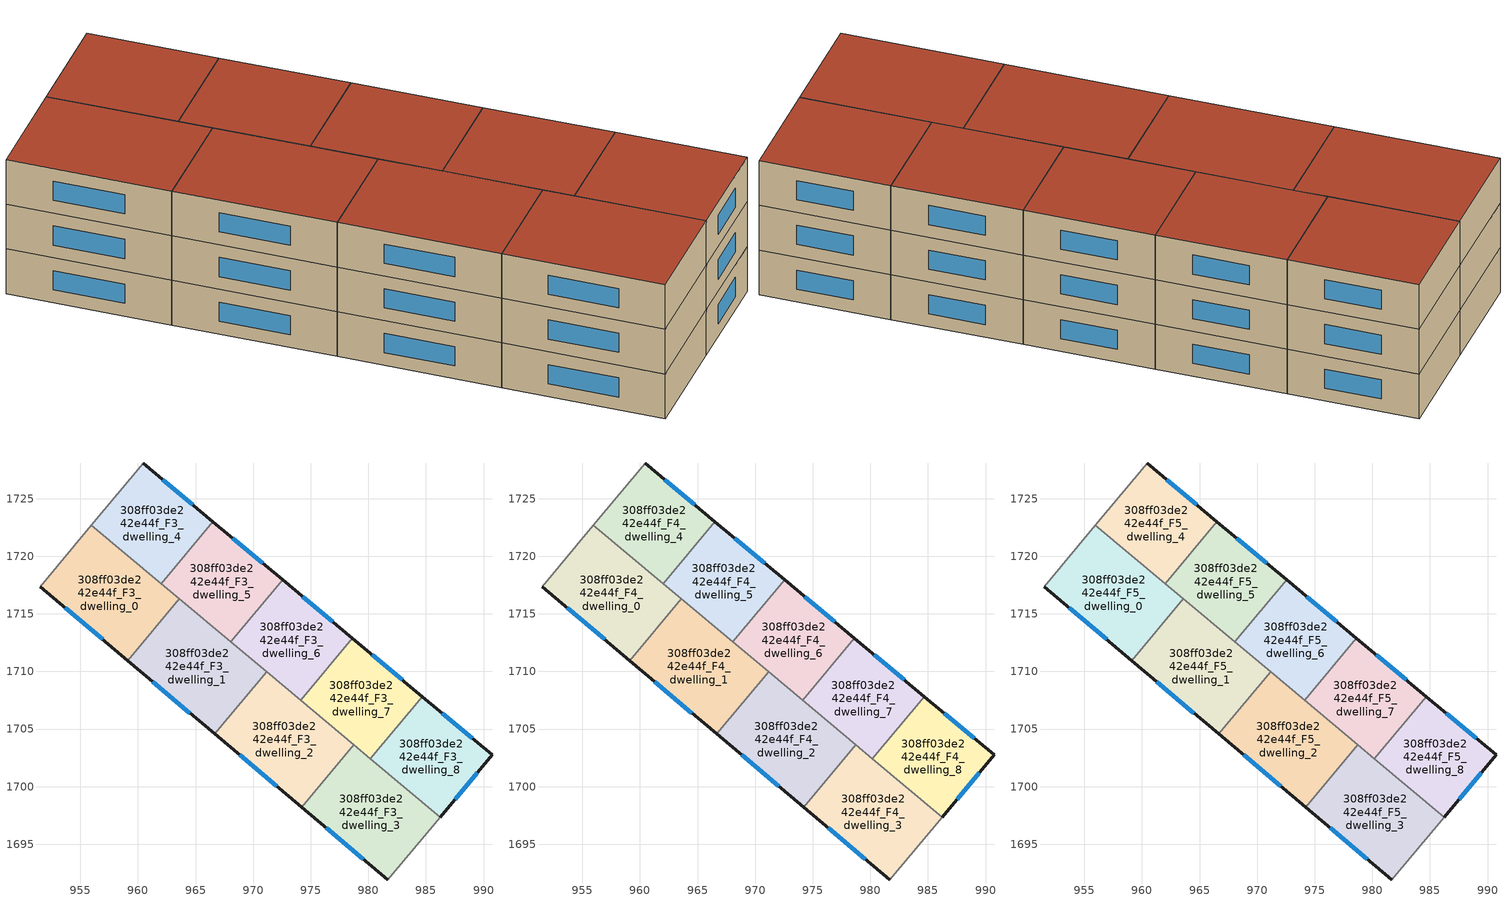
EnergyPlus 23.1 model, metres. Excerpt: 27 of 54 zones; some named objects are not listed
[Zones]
308ff03de242e44f_F3_dwelling_0
 floor to 308ff03de242e44f_F2_dwelling_0 (EU_floor_Construction): 963.58,1716.31 959.1,1710.95 951.49,1717.35 955.94,1722.69 z9
 wall outside (EU_wall_Construction): 951.49,1717.35 959.1,1710.95 z9:12
 wall to 308ff03de242e44f_F3_dwelling_1 (EU_wall_Construction): 959.1,1710.95 963.58,1716.31 z9:12
 wall adiabatic (EU_wall_Construction): 955.94,1722.69 951.49,1717.35 z9:12
 wall to 308ff03de242e44f_F3_dwelling_4 (EU_wall_Construction): 962,1717.63 955.94,1722.69 z9:12
 wall to 308ff03de242e44f_F3_dwelling_5 (EU_wall_Construction): 963.58,1716.31 962,1717.63 z9:12
 window (EU_Window_Construction): 953.66,1715.52 956.92,1712.78 z9.86:11.14
308ff03de242e44f_F3_dwelling_1
 floor to 308ff03de242e44f_F2_dwelling_1 (EU_floor_Construction): 971.17,1709.96 966.67,1704.57 959.1,1710.95 963.58,1716.31 z9
 wall outside (EU_wall_Construction): 959.1,1710.95 966.67,1704.57 z9:12
 wall to 308ff03de242e44f_F3_dwelling_2 (EU_wall_Construction): 966.67,1704.57 971.17,1709.96 z9:12
 wall to 308ff03de242e44f_F3_dwelling_5 (EU_wall_Construction): 968.06,1712.56 963.58,1716.31 z9:12
 wall to 308ff03de242e44f_F3_dwelling_6 (EU_wall_Construction): 971.17,1709.96 968.06,1712.56 z9:12
 window (EU_Window_Construction): 961.26,1709.13 964.5,1706.4 z9.86:11.14
308ff03de242e44f_F3_dwelling_2
 floor to 308ff03de242e44f_F2_dwelling_2 (EU_floor_Construction): 978.72,1703.64 974.2,1698.23 966.67,1704.57 971.17,1709.96 z9
 wall outside (EU_wall_Construction): 966.67,1704.57 974.2,1698.23 z9:12
 wall to 308ff03de242e44f_F3_dwelling_3 (EU_wall_Construction): 974.2,1698.23 978.72,1703.64 z9:12
 wall to 308ff03de242e44f_F3_dwelling_7 (EU_wall_Construction): 978.72,1703.64 974.12,1707.5 z9:12
 wall to 308ff03de242e44f_F3_dwelling_6 (EU_wall_Construction): 974.12,1707.5 971.17,1709.96 z9:12
 window (EU_Window_Construction): 968.82,1702.76 972.05,1700.04 z9.86:11.14
308ff03de242e44f_F3_dwelling_3
 floor to 308ff03de242e44f_F2_dwelling_3 (EU_floor_Construction): 986.24,1697.36 981.7,1691.92 974.2,1698.23 978.72,1703.64 z9
 wall outside (EU_wall_Construction): 974.2,1698.23 981.7,1691.92 z9:12
 wall adiabatic (EU_wall_Construction): 981.7,1691.92 986.24,1697.36 z9:12
 wall to 308ff03de242e44f_F3_dwelling_8 (EU_wall_Construction): 986.24,1697.36 980.18,1702.43 z9:12
 wall to 308ff03de242e44f_F3_dwelling_7 (EU_wall_Construction): 980.18,1702.43 978.72,1703.64 z9:12
 window (EU_Window_Construction): 976.34,1696.43 979.56,1693.72 z9.86:11.14
308ff03de242e44f_F3_dwelling_4
 floor to 308ff03de242e44f_F2_dwelling_4 (EU_floor_Construction): 966.5,1723.01 962,1717.63 955.94,1722.69 960.44,1728.08 z9
 wall outside (EU_wall_Construction): 966.5,1723.01 960.44,1728.08 z9:12
 wall to 308ff03de242e44f_F3_dwelling_5 (EU_wall_Construction): 962,1717.63 966.5,1723.01 z9:12
 wall adiabatic (EU_wall_Construction): 960.44,1728.08 955.94,1722.69 z9:12
 window (EU_Window_Construction): 964.77,1724.46 962.17,1726.64 z9.86:11.14
308ff03de242e44f_F3_dwelling_5
 floor to 308ff03de242e44f_F2_dwelling_5 (EU_floor_Construction): 972.56,1717.95 968.06,1712.56 962,1717.63 966.5,1723.01 z9
 wall outside (EU_wall_Construction): 972.56,1717.95 966.5,1723.01 z9:12
 wall to 308ff03de242e44f_F3_dwelling_6 (EU_wall_Construction): 968.06,1712.56 972.56,1717.95 z9:12
 window (EU_Window_Construction): 970.83,1719.4 968.23,1721.57 z9.86:11.14
308ff03de242e44f_F3_dwelling_6
 floor to 308ff03de242e44f_F2_dwelling_6 (EU_floor_Construction): 978.62,1712.88 974.12,1707.5 968.06,1712.56 972.56,1717.95 z9
 wall outside (EU_wall_Construction): 978.62,1712.88 972.56,1717.95 z9:12
 wall to 308ff03de242e44f_F3_dwelling_7 (EU_wall_Construction): 974.12,1707.5 978.62,1712.88 z9:12
 window (EU_Window_Construction): 976.89,1714.33 974.29,1716.5 z9.86:11.14
308ff03de242e44f_F3_dwelling_7
 floor to 308ff03de242e44f_F2_dwelling_7 (EU_floor_Construction): 984.68,1707.82 980.18,1702.43 974.12,1707.5 978.62,1712.88 z9
 wall outside (EU_wall_Construction): 984.68,1707.82 978.62,1712.88 z9:12
 wall to 308ff03de242e44f_F3_dwelling_8 (EU_wall_Construction): 980.18,1702.43 984.68,1707.82 z9:12
 window (EU_Window_Construction): 982.95,1709.27 980.35,1711.44 z9.86:11.14
308ff03de242e44f_F3_dwelling_8
 floor to 308ff03de242e44f_F2_dwelling_8 (EU_floor_Construction): 990.73,1702.75 986.24,1697.36 980.18,1702.43 984.68,1707.82 z9
 wall outside (EU_wall_Construction): 986.24,1697.36 990.73,1702.75 984.68,1707.82 z9:12
 window (EU_Window_Construction): 987.52,1698.9 989.45,1701.21 / 989,1704.2 986.41,1706.37 z9.86:11.14
308ff03de242e44f_F4_dwelling_0
 floor to 308ff03de242e44f_F3_dwelling_0 (EU_floor_Construction): 963.58,1716.31 959.1,1710.95 951.49,1717.35 955.94,1722.69 z12
 wall outside (EU_wall_Construction): 951.49,1717.35 959.1,1710.95 z12:15
 wall to 308ff03de242e44f_F4_dwelling_1 (EU_wall_Construction): 959.1,1710.95 963.58,1716.31 z12:15
 wall adiabatic (EU_wall_Construction): 955.94,1722.69 951.49,1717.35 z12:15
 wall to 308ff03de242e44f_F4_dwelling_4 (EU_wall_Construction): 962,1717.63 955.94,1722.69 z12:15
 wall to 308ff03de242e44f_F4_dwelling_5 (EU_wall_Construction): 963.58,1716.31 962,1717.63 z12:15
 window (EU_Window_Construction): 953.66,1715.52 956.92,1712.78 z12.86:14.14
308ff03de242e44f_F4_dwelling_1
 floor to 308ff03de242e44f_F3_dwelling_1 (EU_floor_Construction): 971.17,1709.96 966.67,1704.57 959.1,1710.95 963.58,1716.31 z12
 wall outside (EU_wall_Construction): 959.1,1710.95 966.67,1704.57 z12:15
 wall to 308ff03de242e44f_F4_dwelling_2 (EU_wall_Construction): 966.67,1704.57 971.17,1709.96 z12:15
 wall to 308ff03de242e44f_F4_dwelling_5 (EU_wall_Construction): 968.06,1712.56 963.58,1716.31 z12:15
 wall to 308ff03de242e44f_F4_dwelling_6 (EU_wall_Construction): 971.17,1709.96 968.06,1712.56 z12:15
 window (EU_Window_Construction): 961.26,1709.13 964.5,1706.4 z12.86:14.14
308ff03de242e44f_F4_dwelling_2
 floor to 308ff03de242e44f_F3_dwelling_2 (EU_floor_Construction): 978.72,1703.64 974.2,1698.23 966.67,1704.57 971.17,1709.96 z12
 wall outside (EU_wall_Construction): 966.67,1704.57 974.2,1698.23 z12:15
 wall to 308ff03de242e44f_F4_dwelling_3 (EU_wall_Construction): 974.2,1698.23 978.72,1703.64 z12:15
 wall to 308ff03de242e44f_F4_dwelling_7 (EU_wall_Construction): 978.72,1703.64 974.12,1707.5 z12:15
 wall to 308ff03de242e44f_F4_dwelling_6 (EU_wall_Construction): 974.12,1707.5 971.17,1709.96 z12:15
 window (EU_Window_Construction): 968.82,1702.76 972.05,1700.04 z12.86:14.14
308ff03de242e44f_F4_dwelling_3
 floor to 308ff03de242e44f_F3_dwelling_3 (EU_floor_Construction): 986.24,1697.36 981.7,1691.92 974.2,1698.23 978.72,1703.64 z12
 wall outside (EU_wall_Construction): 974.2,1698.23 981.7,1691.92 z12:15
 wall adiabatic (EU_wall_Construction): 981.7,1691.92 986.24,1697.36 z12:15
 wall to 308ff03de242e44f_F4_dwelling_8 (EU_wall_Construction): 986.24,1697.36 980.18,1702.43 z12:15
 wall to 308ff03de242e44f_F4_dwelling_7 (EU_wall_Construction): 980.18,1702.43 978.72,1703.64 z12:15
 window (EU_Window_Construction): 976.34,1696.43 979.56,1693.72 z12.86:14.14
308ff03de242e44f_F4_dwelling_4
 floor to 308ff03de242e44f_F3_dwelling_4 (EU_floor_Construction): 966.5,1723.01 962,1717.63 955.94,1722.69 960.44,1728.08 z12
 wall outside (EU_wall_Construction): 966.5,1723.01 960.44,1728.08 z12:15
 wall to 308ff03de242e44f_F4_dwelling_5 (EU_wall_Construction): 962,1717.63 966.5,1723.01 z12:15
 wall adiabatic (EU_wall_Construction): 960.44,1728.08 955.94,1722.69 z12:15
 window (EU_Window_Construction): 964.77,1724.46 962.17,1726.64 z12.86:14.14
308ff03de242e44f_F4_dwelling_5
 floor to 308ff03de242e44f_F3_dwelling_5 (EU_floor_Construction): 972.56,1717.95 968.06,1712.56 962,1717.63 966.5,1723.01 z12
 wall outside (EU_wall_Construction): 972.56,1717.95 966.5,1723.01 z12:15
 wall to 308ff03de242e44f_F4_dwelling_6 (EU_wall_Construction): 968.06,1712.56 972.56,1717.95 z12:15
 window (EU_Window_Construction): 970.83,1719.4 968.23,1721.57 z12.86:14.14
308ff03de242e44f_F4_dwelling_6
 floor to 308ff03de242e44f_F3_dwelling_6 (EU_floor_Construction): 978.62,1712.88 974.12,1707.5 968.06,1712.56 972.56,1717.95 z12
 wall outside (EU_wall_Construction): 978.62,1712.88 972.56,1717.95 z12:15
 wall to 308ff03de242e44f_F4_dwelling_7 (EU_wall_Construction): 974.12,1707.5 978.62,1712.88 z12:15
 window (EU_Window_Construction): 976.89,1714.33 974.29,1716.5 z12.86:14.14
308ff03de242e44f_F4_dwelling_7
 floor to 308ff03de242e44f_F3_dwelling_7 (EU_floor_Construction): 984.68,1707.82 980.18,1702.43 974.12,1707.5 978.62,1712.88 z12
 wall outside (EU_wall_Construction): 984.68,1707.82 978.62,1712.88 z12:15
 wall to 308ff03de242e44f_F4_dwelling_8 (EU_wall_Construction): 980.18,1702.43 984.68,1707.82 z12:15
 window (EU_Window_Construction): 982.95,1709.27 980.35,1711.44 z12.86:14.14
308ff03de242e44f_F4_dwelling_8
 floor to 308ff03de242e44f_F3_dwelling_8 (EU_floor_Construction): 990.73,1702.75 986.24,1697.36 980.18,1702.43 984.68,1707.82 z12
 wall outside (EU_wall_Construction): 986.24,1697.36 990.73,1702.75 984.68,1707.82 z12:15
 window (EU_Window_Construction): 987.52,1698.9 989.45,1701.21 / 989,1704.2 986.41,1706.37 z12.86:14.14
308ff03de242e44f_F5_dwelling_0
 floor to 308ff03de242e44f_F4_dwelling_0 (EU_floor_Construction): 963.58,1716.31 959.1,1710.95 951.49,1717.35 955.94,1722.69 z15
 wall outside (EU_wall_Construction): 951.49,1717.35 959.1,1710.95 z15:18
 wall to 308ff03de242e44f_F5_dwelling_1 (EU_wall_Construction): 959.1,1710.95 963.58,1716.31 z15:18
 wall adiabatic (EU_wall_Construction): 955.94,1722.69 951.49,1717.35 z15:18
 wall to 308ff03de242e44f_F5_dwelling_4 (EU_wall_Construction): 962,1717.63 955.94,1722.69 z15:18
 wall to 308ff03de242e44f_F5_dwelling_5 (EU_wall_Construction): 963.58,1716.31 962,1717.63 z15:18
 window (EU_Window_Construction): 953.66,1715.52 956.92,1712.78 z15.86:17.14
 roof outside (EU_roof_Construction): 959.1,1710.95 963.58,1716.31 955.94,1722.69 951.49,1717.35 z18
308ff03de242e44f_F5_dwelling_1
 floor to 308ff03de242e44f_F4_dwelling_1 (EU_floor_Construction): 971.17,1709.96 966.67,1704.57 959.1,1710.95 963.58,1716.31 z15
 wall outside (EU_wall_Construction): 959.1,1710.95 966.67,1704.57 z15:18
 wall to 308ff03de242e44f_F5_dwelling_2 (EU_wall_Construction): 966.67,1704.57 971.17,1709.96 z15:18
 wall to 308ff03de242e44f_F5_dwelling_5 (EU_wall_Construction): 968.06,1712.56 963.58,1716.31 z15:18
 wall to 308ff03de242e44f_F5_dwelling_6 (EU_wall_Construction): 971.17,1709.96 968.06,1712.56 z15:18
 window (EU_Window_Construction): 961.26,1709.13 964.5,1706.4 z15.86:17.14
 roof outside (EU_roof_Construction): 966.67,1704.57 971.17,1709.96 963.58,1716.31 959.1,1710.95 z18
308ff03de242e44f_F5_dwelling_2
 floor to 308ff03de242e44f_F4_dwelling_2 (EU_floor_Construction): 978.72,1703.64 974.2,1698.23 966.67,1704.57 971.17,1709.96 z15
 wall outside (EU_wall_Construction): 966.67,1704.57 974.2,1698.23 z15:18
 wall to 308ff03de242e44f_F5_dwelling_3 (EU_wall_Construction): 974.2,1698.23 978.72,1703.64 z15:18
 wall to 308ff03de242e44f_F5_dwelling_7 (EU_wall_Construction): 978.72,1703.64 974.12,1707.5 z15:18
 wall to 308ff03de242e44f_F5_dwelling_6 (EU_wall_Construction): 974.12,1707.5 971.17,1709.96 z15:18
 window (EU_Window_Construction): 968.82,1702.76 972.05,1700.04 z15.86:17.14
 roof outside (EU_roof_Construction): 974.2,1698.23 978.72,1703.64 971.17,1709.96 966.67,1704.57 z18
308ff03de242e44f_F5_dwelling_3
 floor to 308ff03de242e44f_F4_dwelling_3 (EU_floor_Construction): 986.24,1697.36 981.7,1691.92 974.2,1698.23 978.72,1703.64 z15
 wall outside (EU_wall_Construction): 974.2,1698.23 981.7,1691.92 z15:18
 wall adiabatic (EU_wall_Construction): 981.7,1691.92 986.24,1697.36 z15:18
 wall to 308ff03de242e44f_F5_dwelling_8 (EU_wall_Construction): 986.24,1697.36 980.18,1702.43 z15:18
 wall to 308ff03de242e44f_F5_dwelling_7 (EU_wall_Construction): 980.18,1702.43 978.72,1703.64 z15:18
 window (EU_Window_Construction): 976.34,1696.43 979.56,1693.72 z15.86:17.14
 roof outside (EU_roof_Construction): 981.7,1691.92 986.24,1697.36 978.72,1703.64 974.2,1698.23 z18
308ff03de242e44f_F5_dwelling_4
 floor to 308ff03de242e44f_F4_dwelling_4 (EU_floor_Construction): 966.5,1723.01 962,1717.63 955.94,1722.69 960.44,1728.08 z15
 wall outside (EU_wall_Construction): 966.5,1723.01 960.44,1728.08 z15:18
 wall to 308ff03de242e44f_F5_dwelling_5 (EU_wall_Construction): 962,1717.63 966.5,1723.01 z15:18
 wall adiabatic (EU_wall_Construction): 960.44,1728.08 955.94,1722.69 z15:18
 window (EU_Window_Construction): 964.77,1724.46 962.17,1726.64 z15.86:17.14
 roof outside (EU_roof_Construction): 962,1717.63 966.5,1723.01 960.44,1728.08 955.94,1722.69 z18
308ff03de242e44f_F5_dwelling_5
 floor to 308ff03de242e44f_F4_dwelling_5 (EU_floor_Construction): 972.56,1717.95 968.06,1712.56 962,1717.63 966.5,1723.01 z15
 wall outside (EU_wall_Construction): 972.56,1717.95 966.5,1723.01 z15:18
 wall to 308ff03de242e44f_F5_dwelling_6 (EU_wall_Construction): 968.06,1712.56 972.56,1717.95 z15:18
 window (EU_Window_Construction): 970.83,1719.4 968.23,1721.57 z15.86:17.14
 roof outside (EU_roof_Construction): 968.06,1712.56 972.56,1717.95 966.5,1723.01 962,1717.63 z18
308ff03de242e44f_F5_dwelling_6
 floor to 308ff03de242e44f_F4_dwelling_6 (EU_floor_Construction): 978.62,1712.88 974.12,1707.5 968.06,1712.56 972.56,1717.95 z15
 wall outside (EU_wall_Construction): 978.62,1712.88 972.56,1717.95 z15:18
 wall to 308ff03de242e44f_F5_dwelling_7 (EU_wall_Construction): 974.12,1707.5 978.62,1712.88 z15:18
 window (EU_Window_Construction): 976.89,1714.33 974.29,1716.5 z15.86:17.14
 roof outside (EU_roof_Construction): 974.12,1707.5 978.62,1712.88 972.56,1717.95 968.06,1712.56 z18
308ff03de242e44f_F5_dwelling_7
 floor to 308ff03de242e44f_F4_dwelling_7 (EU_floor_Construction): 984.68,1707.82 980.18,1702.43 974.12,1707.5 978.62,1712.88 z15
 wall outside (EU_wall_Construction): 984.68,1707.82 978.62,1712.88 z15:18
 wall to 308ff03de242e44f_F5_dwelling_8 (EU_wall_Construction): 980.18,1702.43 984.68,1707.82 z15:18
 window (EU_Window_Construction): 982.95,1709.27 980.35,1711.44 z15.86:17.14
 roof outside (EU_roof_Construction): 980.18,1702.43 984.68,1707.82 978.62,1712.88 974.12,1707.5 z18
308ff03de242e44f_F5_dwelling_8
 floor to 308ff03de242e44f_F4_dwelling_8 (EU_floor_Construction): 990.73,1702.75 986.24,1697.36 980.18,1702.43 984.68,1707.82 z15
 wall outside (EU_wall_Construction): 986.24,1697.36 990.73,1702.75 984.68,1707.82 z15:18
 window (EU_Window_Construction): 987.52,1698.9 989.45,1701.21 / 989,1704.2 986.41,1706.37 z15.86:17.14
 roof outside (EU_roof_Construction): 986.24,1697.36 990.73,1702.75 984.68,1707.82 980.18,1702.43 z18
[Building]
EU S2 Campaign: North Axis=0; Terrain=City; Solar Distribution=FullExterior
[Site:Location]
Helsinki-Vantaa.AP: Latitude=60.317; Longitude=24.963; Time Zone=2; Elevation=54.6
[SizingPeriod:WeatherFileDays]
AnnualSizingPeriod: Begin Month=1; Begin Day of Month=1; End Month=12; End Day of Month=31; Day of Week for Start Day=Monday; Use Weather File Daylight Saving Period=No; Use Weather File Rain and Snow Indicators=No
[MATERIAL]
EU_InternalMass_Material: Roughness=MediumRough; Thickness=0.1; Conductivity=1; Density=1800; Specific Heat=900; Thermal Absorptance=0.9; Solar Absorptance=0.7; Visible Absorptance=0.7
[MATERIAL:NOMASS] Roughness=MediumRough; Thermal Absorptance=0.9; Solar Absorptance=0.7; Visible Absorptance=0.7
Name | Thermal Resistance
EU_wall_NoMass | 1.10183
EU_roof_NoMass; EU_floor_NoMass | 1.70606
[WINDOWMATERIAL:SIMPLEGLAZINGSYSTEM]
EU_Window_SimpleGlazing: UFactor=3.11035; Solar Heat Gain Coefficient=0.8; Visible Transmittance=0.8
[CONSTRUCTION]
EU_wall_Construction: EU_wall_NoMass
EU_roof_Construction: EU_roof_NoMass
EU_floor_Construction: EU_floor_NoMass
EU_Window_Construction: EU_Window_SimpleGlazing
EU_InternalMass_Construction: EU_InternalMass_Material
[ZONE] Type=1; Multiplier=1; Ceiling Height=autocalculate; Floor Area=autocalculate; Part of Total Floor Area=Yes
Name | Volume
308ff03de242e44f_F3_dwelling_0; 308ff03de242e44f_F4_dwelling_0; 308ff03de242e44f_F5_dwelling_0 | 207.934
308ff03de242e44f_F3_dwelling_1; 308ff03de242e44f_F4_dwelling_1; 308ff03de242e44f_F5_dwelling_1 | 207.948
308ff03de242e44f_F3_dwelling_2; 308ff03de242e44f_F4_dwelling_2; 308ff03de242e44f_F5_dwelling_2 | 207.916
308ff03de242e44f_F3_dwelling_3; 308ff03de242e44f_F4_dwelling_3; 308ff03de242e44f_F5_dwelling_3 | 207.915
308ff03de242e44f_F3_dwelling_4; 308ff03de242e44f_F4_dwelling_4; 308ff03de242e44f_F5_dwelling_4 | 166.332
308ff03de242e44f_F3_dwelling_5; 308ff03de242e44f_F4_dwelling_5; 308ff03de242e44f_F5_dwelling_5 | 166.338
308ff03de242e44f_F3_dwelling_6; 308ff03de242e44f_F4_dwelling_6; 308ff03de242e44f_F5_dwelling_6 | 166.339
308ff03de242e44f_F3_dwelling_7; 308ff03de242e44f_F4_dwelling_7; 308ff03de242e44f_F5_dwelling_7 | 166.356
308ff03de242e44f_F3_dwelling_8; 308ff03de242e44f_F4_dwelling_8; 308ff03de242e44f_F5_dwelling_8 | 166.349
[INTERNALMASS] Construction=EU_InternalMass_Construction
Name | Zone or ZoneList | Surface Area
308ff03de242e44f_F3_dwelling_0_EU_InternalMass | 308ff03de242e44f_F3_dwelling_0 | 69.3112
308ff03de242e44f_F3_dwelling_1_EU_InternalMass | 308ff03de242e44f_F3_dwelling_1 | 69.3162
308ff03de242e44f_F3_dwelling_2_EU_InternalMass | 308ff03de242e44f_F3_dwelling_2 | 69.3052
308ff03de242e44f_F3_dwelling_3_EU_InternalMass | 308ff03de242e44f_F3_dwelling_3 | 69.3045
308ff03de242e44f_F3_dwelling_4_EU_InternalMass | 308ff03de242e44f_F3_dwelling_4 | 55.4439
308ff03de242e44f_F3_dwelling_5_EU_InternalMass | 308ff03de242e44f_F3_dwelling_5 | 55.446
308ff03de242e44f_F3_dwelling_6_EU_InternalMass | 308ff03de242e44f_F3_dwelling_6 | 55.446
308ff03de242e44f_F3_dwelling_7_EU_InternalMass | 308ff03de242e44f_F3_dwelling_7 | 55.4521
308ff03de242e44f_F3_dwelling_8_EU_InternalMass | 308ff03de242e44f_F3_dwelling_8 | 55.4499
308ff03de242e44f_F4_dwelling_0_EU_InternalMass | 308ff03de242e44f_F4_dwelling_0 | 69.3112
308ff03de242e44f_F4_dwelling_1_EU_InternalMass | 308ff03de242e44f_F4_dwelling_1 | 69.3162
308ff03de242e44f_F4_dwelling_2_EU_InternalMass | 308ff03de242e44f_F4_dwelling_2 | 69.3052
308ff03de242e44f_F4_dwelling_3_EU_InternalMass | 308ff03de242e44f_F4_dwelling_3 | 69.3045
308ff03de242e44f_F4_dwelling_4_EU_InternalMass | 308ff03de242e44f_F4_dwelling_4 | 55.4439
308ff03de242e44f_F4_dwelling_5_EU_InternalMass | 308ff03de242e44f_F4_dwelling_5 | 55.446
308ff03de242e44f_F4_dwelling_6_EU_InternalMass | 308ff03de242e44f_F4_dwelling_6 | 55.446
308ff03de242e44f_F4_dwelling_7_EU_InternalMass | 308ff03de242e44f_F4_dwelling_7 | 55.4521
308ff03de242e44f_F4_dwelling_8_EU_InternalMass | 308ff03de242e44f_F4_dwelling_8 | 55.4499
308ff03de242e44f_F5_dwelling_0_EU_InternalMass | 308ff03de242e44f_F5_dwelling_0 | 69.3112
308ff03de242e44f_F5_dwelling_1_EU_InternalMass | 308ff03de242e44f_F5_dwelling_1 | 69.3162
308ff03de242e44f_F5_dwelling_2_EU_InternalMass | 308ff03de242e44f_F5_dwelling_2 | 69.3052
308ff03de242e44f_F5_dwelling_3_EU_InternalMass | 308ff03de242e44f_F5_dwelling_3 | 69.3045
308ff03de242e44f_F5_dwelling_4_EU_InternalMass | 308ff03de242e44f_F5_dwelling_4 | 55.4439
308ff03de242e44f_F5_dwelling_5_EU_InternalMass | 308ff03de242e44f_F5_dwelling_5 | 55.446
308ff03de242e44f_F5_dwelling_6_EU_InternalMass | 308ff03de242e44f_F5_dwelling_6 | 55.446
308ff03de242e44f_F5_dwelling_7_EU_InternalMass | 308ff03de242e44f_F5_dwelling_7 | 55.4521
308ff03de242e44f_F5_dwelling_8_EU_InternalMass | 308ff03de242e44f_F5_dwelling_8 | 55.4499
[OTHEREQUIPMENT] Fuel Type=Electricity; Design Level Calculation Method=Watts/Area; Power per Zone Floor Area=1; Fraction Latent=0; Fraction Radiant=0; Fraction Lost=0; Carbon Dioxide Generation Rate=0; EndUse Subcategory=EU_Step8_InternalGains
Name | Zone or ZoneList or Space or SpaceList | Schedule
EU_Step8_InternalGain_308ff03de242e44f_F3_dwelling_0_f000 | 308ff03de242e44f_F3_dwelling_0 | EU_Step8_GainSchedule_308ff03de242e44f_F3_dwelling_0_f000
EU_Step8_InternalGain_308ff03de242e44f_F3_dwelling_1_f000 | 308ff03de242e44f_F3_dwelling_1 | EU_Step8_GainSchedule_308ff03de242e44f_F3_dwelling_1_f000
EU_Step8_InternalGain_308ff03de242e44f_F3_dwelling_2_f000 | 308ff03de242e44f_F3_dwelling_2 | EU_Step8_GainSchedule_308ff03de242e44f_F3_dwelling_2_f000
EU_Step8_InternalGain_308ff03de242e44f_F3_dwelling_3_f000 | 308ff03de242e44f_F3_dwelling_3 | EU_Step8_GainSchedule_308ff03de242e44f_F3_dwelling_3_f000
EU_Step8_InternalGain_308ff03de242e44f_F3_dwelling_4_f000 | 308ff03de242e44f_F3_dwelling_4 | EU_Step8_GainSchedule_308ff03de242e44f_F3_dwelling_4_f000
EU_Step8_InternalGain_308ff03de242e44f_F3_dwelling_5_f000 | 308ff03de242e44f_F3_dwelling_5 | EU_Step8_GainSchedule_308ff03de242e44f_F3_dwelling_5_f000
EU_Step8_InternalGain_308ff03de242e44f_F3_dwelling_6_f000 | 308ff03de242e44f_F3_dwelling_6 | EU_Step8_GainSchedule_308ff03de242e44f_F3_dwelling_6_f000
EU_Step8_InternalGain_308ff03de242e44f_F3_dwelling_7_f000 | 308ff03de242e44f_F3_dwelling_7 | EU_Step8_GainSchedule_308ff03de242e44f_F3_dwelling_7_f000
EU_Step8_InternalGain_308ff03de242e44f_F3_dwelling_8_f000 | 308ff03de242e44f_F3_dwelling_8 | EU_Step8_GainSchedule_308ff03de242e44f_F3_dwelling_8_f000
EU_Step8_InternalGain_308ff03de242e44f_F4_dwelling_0_f000 | 308ff03de242e44f_F4_dwelling_0 | EU_Step8_GainSchedule_308ff03de242e44f_F4_dwelling_0_f000
EU_Step8_InternalGain_308ff03de242e44f_F4_dwelling_1_f000 | 308ff03de242e44f_F4_dwelling_1 | EU_Step8_GainSchedule_308ff03de242e44f_F4_dwelling_1_f000
EU_Step8_InternalGain_308ff03de242e44f_F4_dwelling_2_f000 | 308ff03de242e44f_F4_dwelling_2 | EU_Step8_GainSchedule_308ff03de242e44f_F4_dwelling_2_f000
EU_Step8_InternalGain_308ff03de242e44f_F4_dwelling_3_f000 | 308ff03de242e44f_F4_dwelling_3 | EU_Step8_GainSchedule_308ff03de242e44f_F4_dwelling_3_f000
EU_Step8_InternalGain_308ff03de242e44f_F4_dwelling_4_f000 | 308ff03de242e44f_F4_dwelling_4 | EU_Step8_GainSchedule_308ff03de242e44f_F4_dwelling_4_f000
EU_Step8_InternalGain_308ff03de242e44f_F4_dwelling_5_f000 | 308ff03de242e44f_F4_dwelling_5 | EU_Step8_GainSchedule_308ff03de242e44f_F4_dwelling_5_f000
EU_Step8_InternalGain_308ff03de242e44f_F4_dwelling_6_f000 | 308ff03de242e44f_F4_dwelling_6 | EU_Step8_GainSchedule_308ff03de242e44f_F4_dwelling_6_f000
EU_Step8_InternalGain_308ff03de242e44f_F4_dwelling_7_f000 | 308ff03de242e44f_F4_dwelling_7 | EU_Step8_GainSchedule_308ff03de242e44f_F4_dwelling_7_f000
EU_Step8_InternalGain_308ff03de242e44f_F4_dwelling_8_f000 | 308ff03de242e44f_F4_dwelling_8 | EU_Step8_GainSchedule_308ff03de242e44f_F4_dwelling_8_f000
EU_Step8_InternalGain_308ff03de242e44f_F5_dwelling_0_f000 | 308ff03de242e44f_F5_dwelling_0 | EU_Step8_GainSchedule_308ff03de242e44f_F5_dwelling_0_f000
EU_Step8_InternalGain_308ff03de242e44f_F5_dwelling_1_f000 | 308ff03de242e44f_F5_dwelling_1 | EU_Step8_GainSchedule_308ff03de242e44f_F5_dwelling_1_f000
EU_Step8_InternalGain_308ff03de242e44f_F5_dwelling_2_f000 | 308ff03de242e44f_F5_dwelling_2 | EU_Step8_GainSchedule_308ff03de242e44f_F5_dwelling_2_f000
EU_Step8_InternalGain_308ff03de242e44f_F5_dwelling_3_f000 | 308ff03de242e44f_F5_dwelling_3 | EU_Step8_GainSchedule_308ff03de242e44f_F5_dwelling_3_f000
EU_Step8_InternalGain_308ff03de242e44f_F5_dwelling_4_f000 | 308ff03de242e44f_F5_dwelling_4 | EU_Step8_GainSchedule_308ff03de242e44f_F5_dwelling_4_f000
EU_Step8_InternalGain_308ff03de242e44f_F5_dwelling_5_f000 | 308ff03de242e44f_F5_dwelling_5 | EU_Step8_GainSchedule_308ff03de242e44f_F5_dwelling_5_f000
EU_Step8_InternalGain_308ff03de242e44f_F5_dwelling_6_f000 | 308ff03de242e44f_F5_dwelling_6 | EU_Step8_GainSchedule_308ff03de242e44f_F5_dwelling_6_f000
EU_Step8_InternalGain_308ff03de242e44f_F5_dwelling_7_f000 | 308ff03de242e44f_F5_dwelling_7 | EU_Step8_GainSchedule_308ff03de242e44f_F5_dwelling_7_f000
EU_Step8_InternalGain_308ff03de242e44f_F5_dwelling_8_f000 | 308ff03de242e44f_F5_dwelling_8 | EU_Step8_GainSchedule_308ff03de242e44f_F5_dwelling_8_f000
[ZONEVENTILATION:DESIGNFLOWRATE] Schedule=EU_AlwaysOn; Design Flow Rate Calculation Method=AirChanges/Hour; Air Changes per Hour=0.756316; Ventilation Type=Natural; Fan Pressure Rise=0; Fan Total Efficiency=1; Constant Term Coefficient=1; Temperature Term Coefficient=0; Velocity Term Coefficient=0; Velocity Squared Term Coefficient=0; Minimum Indoor Temperature=-100; Maximum Indoor Temperature=100; Delta Temperature=-100; Minimum Outdoor Temperature=-100; Maximum Outdoor Temperature=100; Maximum Wind Speed=40
Name | Zone or ZoneList or Space or SpaceList
EU_ConstantAir_308ff03de242e44f_F3_dwelling_0 | 308ff03de242e44f_F3_dwelling_0
EU_ConstantAir_308ff03de242e44f_F3_dwelling_1 | 308ff03de242e44f_F3_dwelling_1
EU_ConstantAir_308ff03de242e44f_F3_dwelling_2 | 308ff03de242e44f_F3_dwelling_2
EU_ConstantAir_308ff03de242e44f_F3_dwelling_3 | 308ff03de242e44f_F3_dwelling_3
EU_ConstantAir_308ff03de242e44f_F3_dwelling_4 | 308ff03de242e44f_F3_dwelling_4
EU_ConstantAir_308ff03de242e44f_F3_dwelling_5 | 308ff03de242e44f_F3_dwelling_5
EU_ConstantAir_308ff03de242e44f_F3_dwelling_6 | 308ff03de242e44f_F3_dwelling_6
EU_ConstantAir_308ff03de242e44f_F3_dwelling_7 | 308ff03de242e44f_F3_dwelling_7
EU_ConstantAir_308ff03de242e44f_F3_dwelling_8 | 308ff03de242e44f_F3_dwelling_8
EU_ConstantAir_308ff03de242e44f_F4_dwelling_0 | 308ff03de242e44f_F4_dwelling_0
EU_ConstantAir_308ff03de242e44f_F4_dwelling_1 | 308ff03de242e44f_F4_dwelling_1
EU_ConstantAir_308ff03de242e44f_F4_dwelling_2 | 308ff03de242e44f_F4_dwelling_2
EU_ConstantAir_308ff03de242e44f_F4_dwelling_3 | 308ff03de242e44f_F4_dwelling_3
EU_ConstantAir_308ff03de242e44f_F4_dwelling_4 | 308ff03de242e44f_F4_dwelling_4
EU_ConstantAir_308ff03de242e44f_F4_dwelling_5 | 308ff03de242e44f_F4_dwelling_5
EU_ConstantAir_308ff03de242e44f_F4_dwelling_6 | 308ff03de242e44f_F4_dwelling_6
EU_ConstantAir_308ff03de242e44f_F4_dwelling_7 | 308ff03de242e44f_F4_dwelling_7
EU_ConstantAir_308ff03de242e44f_F4_dwelling_8 | 308ff03de242e44f_F4_dwelling_8
EU_ConstantAir_308ff03de242e44f_F5_dwelling_0 | 308ff03de242e44f_F5_dwelling_0
EU_ConstantAir_308ff03de242e44f_F5_dwelling_1 | 308ff03de242e44f_F5_dwelling_1
EU_ConstantAir_308ff03de242e44f_F5_dwelling_2 | 308ff03de242e44f_F5_dwelling_2
EU_ConstantAir_308ff03de242e44f_F5_dwelling_3 | 308ff03de242e44f_F5_dwelling_3
EU_ConstantAir_308ff03de242e44f_F5_dwelling_4 | 308ff03de242e44f_F5_dwelling_4
EU_ConstantAir_308ff03de242e44f_F5_dwelling_5 | 308ff03de242e44f_F5_dwelling_5
EU_ConstantAir_308ff03de242e44f_F5_dwelling_6 | 308ff03de242e44f_F5_dwelling_6
EU_ConstantAir_308ff03de242e44f_F5_dwelling_7 | 308ff03de242e44f_F5_dwelling_7
EU_ConstantAir_308ff03de242e44f_F5_dwelling_8 | 308ff03de242e44f_F5_dwelling_8
[HVACTEMPLATE:ZONE:IDEALLOADSAIRSYSTEM] System Availability Schedule=EU_AlwaysOn; Maximum Heating Supply Air Temperature=50; Minimum Cooling Supply Air Temperature=13; Maximum Heating Supply Air Humidity Ratio=0.0156; Minimum Cooling Supply Air Humidity Ratio=0.0077; Heating Limit=NoLimit; Cooling Limit=NoLimit; Heating Availability Schedule=EU_AlwaysOn; Cooling Availability Schedule=EU_CoolingOff; Dehumidification Control Type=ConstantSensibleHeatRatio; Cooling Sensible Heat Ratio=0.7; Dehumidification Setpoint=60; Humidification Control Type=None; Humidification Setpoint=30; Outdoor Air Method=None; Outdoor Air Flow Rate per Person=0.00944; Outdoor Air Flow Rate per Zone Floor Area=0; Outdoor Air Flow Rate per Zone=0; Demand Controlled Ventilation Type=None; Outdoor Air Economizer Type=NoEconomizer; Heat Recovery Type=None; Sensible Heat Recovery Effectiveness=0.7; Latent Heat Recovery Effectiveness=0.65
Name | Template Thermostat
308ff03de242e44f_F3_dwelling_0 | EU_HeatOnly_308ff03de242e44f_F3_dwelling_0
308ff03de242e44f_F3_dwelling_1 | EU_HeatOnly_308ff03de242e44f_F3_dwelling_1
308ff03de242e44f_F3_dwelling_2 | EU_HeatOnly_308ff03de242e44f_F3_dwelling_2
308ff03de242e44f_F3_dwelling_3 | EU_HeatOnly_308ff03de242e44f_F3_dwelling_3
308ff03de242e44f_F3_dwelling_4 | EU_HeatOnly_308ff03de242e44f_F3_dwelling_4
308ff03de242e44f_F3_dwelling_5 | EU_HeatOnly_308ff03de242e44f_F3_dwelling_5
308ff03de242e44f_F3_dwelling_6 | EU_HeatOnly_308ff03de242e44f_F3_dwelling_6
308ff03de242e44f_F3_dwelling_7 | EU_HeatOnly_308ff03de242e44f_F3_dwelling_7
308ff03de242e44f_F3_dwelling_8 | EU_HeatOnly_308ff03de242e44f_F3_dwelling_8
308ff03de242e44f_F4_dwelling_0 | EU_HeatOnly_308ff03de242e44f_F4_dwelling_0
308ff03de242e44f_F4_dwelling_1 | EU_HeatOnly_308ff03de242e44f_F4_dwelling_1
308ff03de242e44f_F4_dwelling_2 | EU_HeatOnly_308ff03de242e44f_F4_dwelling_2
308ff03de242e44f_F4_dwelling_3 | EU_HeatOnly_308ff03de242e44f_F4_dwelling_3
308ff03de242e44f_F4_dwelling_4 | EU_HeatOnly_308ff03de242e44f_F4_dwelling_4
308ff03de242e44f_F4_dwelling_5 | EU_HeatOnly_308ff03de242e44f_F4_dwelling_5
308ff03de242e44f_F4_dwelling_6 | EU_HeatOnly_308ff03de242e44f_F4_dwelling_6
308ff03de242e44f_F4_dwelling_7 | EU_HeatOnly_308ff03de242e44f_F4_dwelling_7
308ff03de242e44f_F4_dwelling_8 | EU_HeatOnly_308ff03de242e44f_F4_dwelling_8
308ff03de242e44f_F5_dwelling_0 | EU_HeatOnly_308ff03de242e44f_F5_dwelling_0
308ff03de242e44f_F5_dwelling_1 | EU_HeatOnly_308ff03de242e44f_F5_dwelling_1
308ff03de242e44f_F5_dwelling_2 | EU_HeatOnly_308ff03de242e44f_F5_dwelling_2
308ff03de242e44f_F5_dwelling_3 | EU_HeatOnly_308ff03de242e44f_F5_dwelling_3
308ff03de242e44f_F5_dwelling_4 | EU_HeatOnly_308ff03de242e44f_F5_dwelling_4
308ff03de242e44f_F5_dwelling_5 | EU_HeatOnly_308ff03de242e44f_F5_dwelling_5
308ff03de242e44f_F5_dwelling_6 | EU_HeatOnly_308ff03de242e44f_F5_dwelling_6
308ff03de242e44f_F5_dwelling_7 | EU_HeatOnly_308ff03de242e44f_F5_dwelling_7
308ff03de242e44f_F5_dwelling_8 | EU_HeatOnly_308ff03de242e44f_F5_dwelling_8
[SIZING:ZONE] Zone Cooling Design Supply Air Temperature Input Method=SupplyAirTemperature; Zone Cooling Design Supply Air Temperature=13; Zone Heating Design Supply Air Temperature Input Method=SupplyAirTemperature; Zone Heating Design Supply Air Temperature=50; Zone Cooling Design Supply Air Humidity Ratio=0.008; Zone Heating Design Supply Air Humidity Ratio=0.008; Cooling Design Air Flow Method=DesignDay; Cooling Design Air Flow Rate=0; Cooling Minimum Air Flow per Zone Floor Area=0.000762; Cooling Minimum Air Flow=0; Cooling Minimum Air Flow Fraction=0.2; Heating Design Air Flow Method=DesignDay; Heating Design Air Flow Rate=0; Heating Maximum Air Flow per Zone Floor Area=0.002032; Heating Maximum Air Flow=0.141576; Heating Maximum Air Flow Fraction=0.3; Account for Dedicated Outdoor Air System=No; Dedicated Outdoor Air System Control Strategy=NeutralSupplyAir; Dedicated Outdoor Air Low Setpoint Temperature for Design=autosize; Dedicated Outdoor Air High Setpoint Temperature for Design=autosize; Zone Load Sizing Method=Sensible Load Only No Latent Load; Zone Latent Cooling Design Supply Air Humidity Ratio Input Method=HumidityRatioDifference; Zone Cooling Design Supply Air Humidity Ratio Difference=0.005; Zone Latent Heating Design Supply Air Humidity Ratio Input Method=HumidityRatioDifference; Zone Humidification Design Supply Air Humidity Ratio Difference=0.005
308ff03de242e44f_F3_dwelling_0; 308ff03de242e44f_F3_dwelling_1; 308ff03de242e44f_F3_dwelling_2; 308ff03de242e44f_F3_dwelling_3; 308ff03de242e44f_F3_dwelling_4; 308ff03de242e44f_F3_dwelling_5; 308ff03de242e44f_F3_dwelling_6; 308ff03de242e44f_F3_dwelling_7; 308ff03de242e44f_F3_dwelling_8; 308ff03de242e44f_F4_dwelling_0; 308ff03de242e44f_F4_dwelling_1; 308ff03de242e44f_F4_dwelling_2; 308ff03de242e44f_F4_dwelling_3; 308ff03de242e44f_F4_dwelling_4; 308ff03de242e44f_F4_dwelling_5; 308ff03de242e44f_F4_dwelling_6; 308ff03de242e44f_F4_dwelling_7; 308ff03de242e44f_F4_dwelling_8; 308ff03de242e44f_F5_dwelling_0; 308ff03de242e44f_F5_dwelling_1; 308ff03de242e44f_F5_dwelling_2; 308ff03de242e44f_F5_dwelling_3; 308ff03de242e44f_F5_dwelling_4; 308ff03de242e44f_F5_dwelling_5; 308ff03de242e44f_F5_dwelling_6; 308ff03de242e44f_F5_dwelling_7; 308ff03de242e44f_F5_dwelling_8
[SCHEDULE:CONSTANT]
Name | Hourly Value
EU_AlwaysOn | 1
EU_CoolingOff | 0
[SCHEDULE:FILE] Column Number=1; Rows to Skip at Top=0; Number of Hours of Data=8760; Column Separator=Comma; Interpolate to Timestep=No; Minutes per Item=60; Adjust Schedule for Daylight Savings=Yes
Name | File
EU_Step8_GainSchedule_308ff03de242e44f_F3_dwelling_0_f000 | ../../schedules/308ff03de242e44f/308ff03de242e44f_F3_dwelling_0_f000_gain.csv
EU_Step8_GainSchedule_308ff03de242e44f_F3_dwelling_1_f000 | ../../schedules/308ff03de242e44f/308ff03de242e44f_F3_dwelling_1_f000_gain.csv
EU_Step8_GainSchedule_308ff03de242e44f_F3_dwelling_2_f000 | ../../schedules/308ff03de242e44f/308ff03de242e44f_F3_dwelling_2_f000_gain.csv
EU_Step8_GainSchedule_308ff03de242e44f_F3_dwelling_3_f000 | ../../schedules/308ff03de242e44f/308ff03de242e44f_F3_dwelling_3_f000_gain.csv
EU_Step8_GainSchedule_308ff03de242e44f_F3_dwelling_4_f000 | ../../schedules/308ff03de242e44f/308ff03de242e44f_F3_dwelling_4_f000_gain.csv
EU_Step8_GainSchedule_308ff03de242e44f_F3_dwelling_5_f000 | ../../schedules/308ff03de242e44f/308ff03de242e44f_F3_dwelling_5_f000_gain.csv
EU_Step8_GainSchedule_308ff03de242e44f_F3_dwelling_6_f000 | ../../schedules/308ff03de242e44f/308ff03de242e44f_F3_dwelling_6_f000_gain.csv
EU_Step8_GainSchedule_308ff03de242e44f_F3_dwelling_7_f000 | ../../schedules/308ff03de242e44f/308ff03de242e44f_F3_dwelling_7_f000_gain.csv
EU_Step8_GainSchedule_308ff03de242e44f_F3_dwelling_8_f000 | ../../schedules/308ff03de242e44f/308ff03de242e44f_F3_dwelling_8_f000_gain.csv
EU_Step8_GainSchedule_308ff03de242e44f_F4_dwelling_0_f000 | ../../schedules/308ff03de242e44f/308ff03de242e44f_F4_dwelling_0_f000_gain.csv
EU_Step8_GainSchedule_308ff03de242e44f_F4_dwelling_1_f000 | ../../schedules/308ff03de242e44f/308ff03de242e44f_F4_dwelling_1_f000_gain.csv
EU_Step8_GainSchedule_308ff03de242e44f_F4_dwelling_2_f000 | ../../schedules/308ff03de242e44f/308ff03de242e44f_F4_dwelling_2_f000_gain.csv
EU_Step8_GainSchedule_308ff03de242e44f_F4_dwelling_3_f000 | ../../schedules/308ff03de242e44f/308ff03de242e44f_F4_dwelling_3_f000_gain.csv
EU_Step8_GainSchedule_308ff03de242e44f_F4_dwelling_4_f000 | ../../schedules/308ff03de242e44f/308ff03de242e44f_F4_dwelling_4_f000_gain.csv
EU_Step8_GainSchedule_308ff03de242e44f_F4_dwelling_5_f000 | ../../schedules/308ff03de242e44f/308ff03de242e44f_F4_dwelling_5_f000_gain.csv
EU_Step8_GainSchedule_308ff03de242e44f_F4_dwelling_6_f000 | ../../schedules/308ff03de242e44f/308ff03de242e44f_F4_dwelling_6_f000_gain.csv
EU_Step8_GainSchedule_308ff03de242e44f_F4_dwelling_7_f000 | ../../schedules/308ff03de242e44f/308ff03de242e44f_F4_dwelling_7_f000_gain.csv
EU_Step8_GainSchedule_308ff03de242e44f_F4_dwelling_8_f000 | ../../schedules/308ff03de242e44f/308ff03de242e44f_F4_dwelling_8_f000_gain.csv
EU_Step8_GainSchedule_308ff03de242e44f_F5_dwelling_0_f000 | ../../schedules/308ff03de242e44f/308ff03de242e44f_F5_dwelling_0_f000_gain.csv
EU_Step8_GainSchedule_308ff03de242e44f_F5_dwelling_1_f000 | ../../schedules/308ff03de242e44f/308ff03de242e44f_F5_dwelling_1_f000_gain.csv
EU_Step8_GainSchedule_308ff03de242e44f_F5_dwelling_2_f000 | ../../schedules/308ff03de242e44f/308ff03de242e44f_F5_dwelling_2_f000_gain.csv
EU_Step8_GainSchedule_308ff03de242e44f_F5_dwelling_3_f000 | ../../schedules/308ff03de242e44f/308ff03de242e44f_F5_dwelling_3_f000_gain.csv
EU_Step8_GainSchedule_308ff03de242e44f_F5_dwelling_4_f000 | ../../schedules/308ff03de242e44f/308ff03de242e44f_F5_dwelling_4_f000_gain.csv
EU_Step8_GainSchedule_308ff03de242e44f_F5_dwelling_5_f000 | ../../schedules/308ff03de242e44f/308ff03de242e44f_F5_dwelling_5_f000_gain.csv
EU_Step8_GainSchedule_308ff03de242e44f_F5_dwelling_6_f000 | ../../schedules/308ff03de242e44f/308ff03de242e44f_F5_dwelling_6_f000_gain.csv
EU_Step8_GainSchedule_308ff03de242e44f_F5_dwelling_7_f000 | ../../schedules/308ff03de242e44f/308ff03de242e44f_F5_dwelling_7_f000_gain.csv
EU_Step8_GainSchedule_308ff03de242e44f_F5_dwelling_8_f000 | ../../schedules/308ff03de242e44f/308ff03de242e44f_F5_dwelling_8_f000_gain.csv
